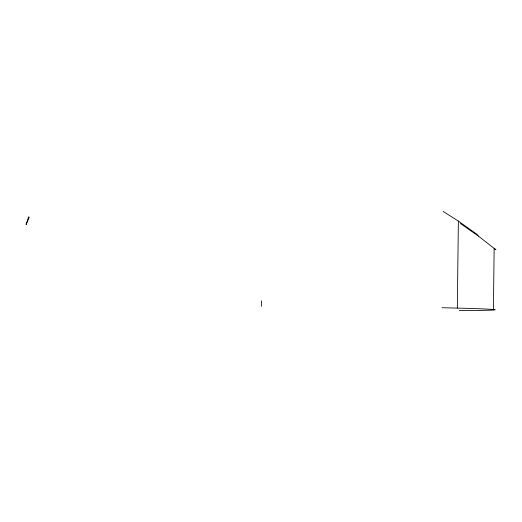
<?xml version="1.0" encoding="UTF-8"?>
<svg xmlns="http://www.w3.org/2000/svg" width="522" height="522" viewBox="0 0 522 522"><rect width="100%" height="100%" fill="white"/><g stroke="black" fill="none" stroke-linecap="round" stroke-linejoin="round"><path stroke-width="0.78" d="M459.347 310.531A142.349 1.794 0.7 0 0 457.318 308.097L458.375 221.087L443.178 211.469M493.414 309.474L494.151 248.283L495.9 249.764L478.302 236.029L460.404 223.527M442.01 307.732L457.318 308.097M458.375 221.087L476.827 234.254L478.302 236.029M261.587 300.809L261.587 306.264M26.309 223.755L26.1 224.63L29.212 217.374L28.697 216.754L26.309 223.755"/></g></svg>
